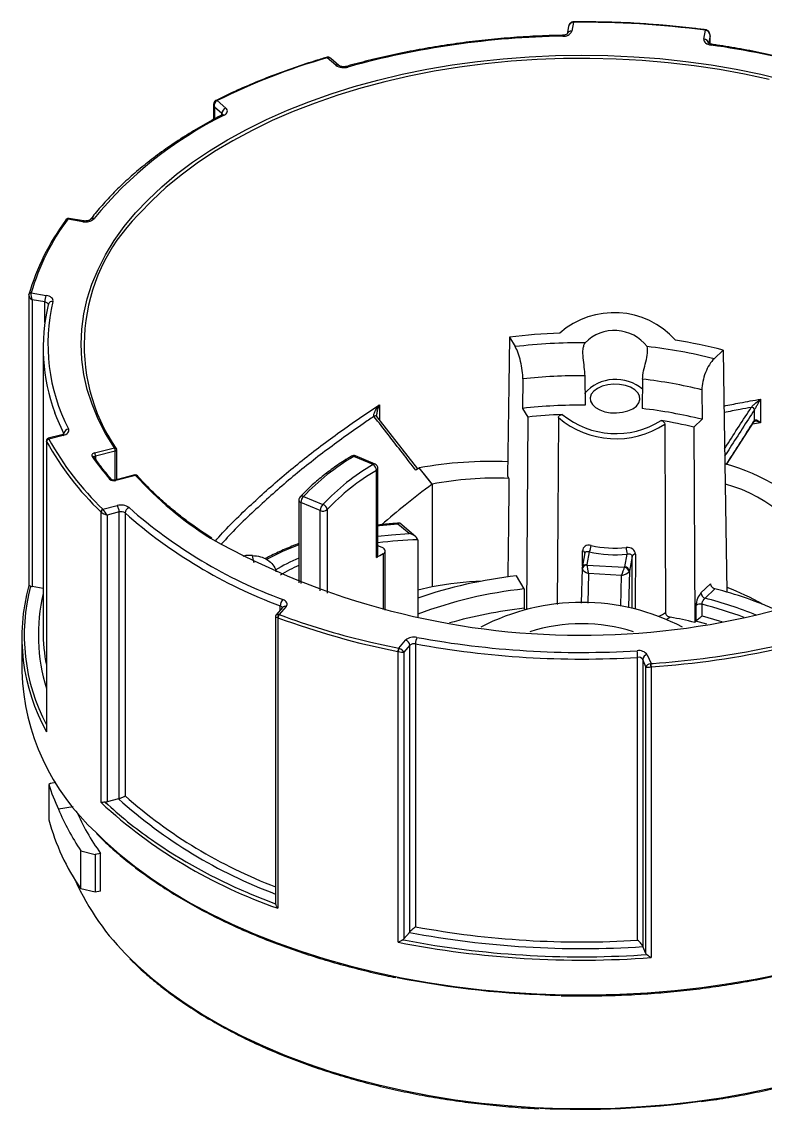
# Model space of a CAD drawing. Header units: millimetres. Extents: x 2517 to 6633, y 792 to 3241.
# Drawn here: x 3298.61 to 3323.68, y 891.31 to 927.97 of the extents above; entities that cross this region are included whole.
import ezdxf

# ---------------------------------------------------------------- set-up
doc = ezdxf.new("R2010")
doc.units = ezdxf.units.MM
doc.layers.add('实线', color=7, linetype='Continuous', lineweight=25)

msp = doc.modelspace()

# ---------------------------------------------------------------- linework, layer by layer
at = {"layer": '实线'}
for p, q in [((3317.2144, 927.9492), (3317.1594, 927.6473)), ((3317.0498, 927.8076), (3317.002, 927.5453)), ((3321.6149, 927.3769), (3321.6699, 927.6788)), ((3321.6972, 927.6886), (3321.6754, 927.6934)), ((3321.8206, 927.4923), (3321.774, 927.2366)), ((3321.8206, 927.2209), (3321.8206, 927.4923)), ((3321.8214, 927.2206), (3321.8214, 927.5088)), ((3308.9041, 926.768), (3308.8828, 926.7638)), ((3309.2041, 926.5022), (3308.9101, 926.7539)), ((3309.3082, 926.4932), (3309.0315, 926.73)), ((3305.0811, 925.175), (3305.0811, 924.6752)), ((3305.3574, 924.8737), (3305.1084, 925.0868)), ((3305.1084, 925.0868), (3305.1084, 924.6898)), ((3305.196, 925.3077), (3305.4901, 925.056)), ((3305.3574, 924.8227), (3305.3574, 924.8737)), ((3300.1105, 921.3026), (3300.0986, 921.2893)), ((3300.6709, 921.2269), (3300.1654, 921.3106)), ((3300.697, 921.2541), (3300.2071, 921.3352)), ((3300.9283, 921.3007), (3300.9247, 921.2964)), ((3298.848, 918.7438), (3298.848, 908.9624)), ((3298.8501, 918.7605), (3298.8512, 918.7714)), ((3298.9306, 918.8245), (3299.436, 918.7408)), ((3299.3919, 918.5214), (3298.9639, 918.5922)), ((3298.9639, 918.5922), (3298.9639, 908.9244)), ((3299.3919, 917.8248), (3299.3919, 918.5214)), ((3299.5092, 918.4444), (3299.5063, 918.4198)), ((3315.0606, 917.3337), (3315.2517, 917.0133)), ((3299.331, 916.9667), (3299.331, 907.4295)), ((3321.9567, 916.6065), (3322.259, 916.8969)), ((3315.5076, 915.9244), (3315.5007, 914.9319)), ((3317.5944, 916.0346), (3317.6095, 915.0429)), ((3319.546, 915.9162), (3319.5289, 914.9264)), ((3321.5474, 915.5579), (3321.5517, 914.5647)), ((3323.5255, 915.2435), (3323.5255, 914.4491)), ((3310.6715, 915.0558), (3310.6715, 914.5433)), ((3315.5007, 914.9319), (3315.675, 914.6395)), ((3323.3182, 914.522), (3323.3182, 914.8852)), ((3311.9685, 912.8924), (3310.5809, 914.6586)), ((3315.675, 914.6395), (3315.6294, 908.1523)), ((3321.2759, 914.2997), (3321.5517, 914.5647)), ((3322.3784, 913.0356), (3323.3102, 914.4944)), ((3323.5255, 914.4491), (3323.25, 914.4001)), ((3299.9681, 914.0436), (3299.5036, 913.9242)), ((3300.008, 914.0193), (3299.5276, 913.8958)), ((3299.9681, 914.0436), (3299.9671, 914.0433)), ((3321.2759, 914.2997), (3321.3045, 907.7167)), ((3299.4412, 913.8437), (3299.4412, 904.0769)), ((3299.4483, 913.8217), (3299.4483, 904.0237)), ((3301.0681, 913.4323), (3301.7334, 913.6033)), ((3301.7659, 913.4958), (3301.1007, 913.3248)), ((3301.1007, 913.3248), (3301.1007, 913.2219)), ((3301.7659, 912.5168), (3301.7659, 913.4958)), ((3301.8134, 912.529), (3301.8134, 913.538)), ((3310.4624, 913.0381), (3309.8087, 913.3123)), ((3310.5243, 913.055), (3309.8706, 913.3292)), ((3310.6224, 909.9679), (3310.6224, 912.9074)), ((3312.4483, 912.3801), (3312.0171, 912.9265)), ((3312.0171, 912.9265), (3312.0171, 912.925)), ((3312.2493, 912.6312), (3312.0171, 912.925)), ((3301.6352, 912.5355), (3301.6363, 912.5342)), ((3302.4293, 912.6873), (3301.7641, 912.5163)), ((3302.4493, 912.6751), (3301.784, 912.5042)), ((3310.5767, 909.9032), (3310.5767, 912.8428)), ((3314.9946, 912.652), (3315.0413, 912.5737)), ((3312.4483, 912.3801), (3312.4483, 912.3793)), ((3312.4483, 912.3793), (3312.4483, 908.918)), ((3307.9559, 911.8366), (3307.9559, 909.0563)), ((3308.6755, 911.4876), (3308.0218, 911.7618)), ((3308.0218, 911.7618), (3308.0218, 909.0304)), ((3308.1159, 911.9672), (3308.7696, 911.693)), ((3301.2861, 901.6408), (3301.2861, 911.4389)), ((3301.3498, 911.5331), (3301.8301, 911.6566)), ((3301.8952, 911.4416), (3301.4885, 911.337)), ((3301.8952, 901.7749), (3301.8952, 911.4416)), ((3302.0959, 911.4062), (3302.0959, 901.869)), ((3308.6755, 908.7872), (3308.6755, 911.4876)), ((3308.9114, 911.5196), (3308.9114, 908.7053)), ((3301.4885, 911.337), (3301.4885, 901.6692)), ((3311.671, 910.7179), (3311.2964, 911.0325)), ((3311.8972, 910.6061), (3311.3571, 911.0598)), ((3310.7684, 910.2391), (3310.6224, 910.3004)), ((3311.9629, 910.5051), (3311.9629, 907.8901)), ((3306.3909, 909.9729), (3306.2658, 909.9741)), ((3310.7934, 910.027), (3310.7934, 908.1526)), ((3310.8674, 908.1343), (3310.8674, 910.127)), ((3317.6034, 910.0579), (3317.5132, 909.5622)), ((3317.5228, 909.6149), (3317.5236, 910.1285)), ((3317.7492, 910.0957), (3317.6706, 909.6642)), ((3318.9436, 909.587), (3319.0221, 910.0184)), ((3319.1932, 909.9437), (3319.1027, 909.4467)), ((3319.1911, 908.1842), (3319.1932, 909.9437)), ((3317.5115, 909.5432), (3317.5132, 909.5622)), ((3317.6709, 909.6526), (3318.9391, 909.5756)), ((3315.5567, 908.8473), (3315.294, 909.2878)), ((3317.5102, 909.5336), (3317.4786, 908.3714)), ((3317.7237, 909.3658), (3317.6966, 908.3689)), ((3318.8376, 909.2982), (3317.7237, 909.3658)), ((3318.8095, 908.2648), (3318.8376, 909.2982)), ((3319.1027, 909.4467), (3319.0699, 908.241)), ((3299.331, 908.8636), (3298.9639, 908.9244)), ((3312.4483, 908.918), (3311.9629, 908.8032)), ((3321.5153, 908.7112), (3321.8372, 909.0206)), ((3321.9842, 908.853), (3321.6524, 908.5342)), ((3322.3743, 908.7445), (3322.3845, 908.7542)), ((3307.4033, 908.2245), (3307.1897, 907.9716)), ((3307.5255, 908.2519), (3307.295, 907.9791)), ((3307.3275, 908.1347), (3307.3275, 908.2788)), ((3307.4032, 908.2243), (3307.4033, 908.2245)), ((3315.5498, 908.1933), (3315.5802, 908.1424)), ((3319.0699, 908.241), (3319.0692, 908.2174)), ((3307.1704, 907.9189), (3307.1704, 898.2212)), ((3307.2435, 907.8775), (3307.2435, 898.0795)), ((3307.295, 907.9791), (3307.5016, 907.9032)), ((3320.4803, 907.8938), (3320.3697, 907.8178)), ((3321.3045, 907.7167), (3321.3461, 907.7566)), ((3321.7103, 907.662), (3321.3461, 907.7566)), ((3298.611, 907.2335), (3298.611, 906.0577)), ((3311.3216, 906.8453), (3311.5521, 907.1182)), ((3311.8891, 906.9944), (3311.8891, 897.4572)), ((3311.3045, 896.9361), (3311.3045, 906.7341)), ((3311.6959, 906.947), (3311.5008, 906.716)), ((3311.5008, 906.716), (3311.5008, 897.0482)), ((3311.6959, 897.2804), (3311.6959, 906.947)), ((3319.3789, 897.0028), (3319.3789, 906.54)), ((3319.6585, 906.221), (3319.5508, 906.4704)), ((3319.5508, 906.4704), (3319.5508, 896.8038)), ((3319.7061, 906.6234), (3319.8333, 906.3289)), ((3319.8333, 906.3289), (3319.9068, 906.3343)), ((3319.6585, 896.5532), (3319.6585, 906.221)), ((3319.8336, 906.2166), (3319.8336, 896.4186)), ((3299.5781, 902.2915), (3299.5261, 902.2562)), ((3299.5261, 902.2562), (3299.5261, 901.0629)), ((3299.7565, 902.3191), (3299.5781, 902.2915)), ((3300.3442, 901.496), (3299.8505, 901.4196)), ((3301.8753, 901.7686), (3301.4885, 901.6692)), ((3300.6055, 900.0157), (3301.0846, 899.8972)), ((3300.6055, 898.7374), (3300.6055, 900.0157)), ((3301.2707, 899.926), (3301.0846, 899.8972)), ((3301.0846, 899.8972), (3301.0846, 898.6234)), ((3301.2707, 898.6522), (3301.2707, 899.926)), ((3301.0846, 898.6234), (3300.6055, 898.7374)), ((3301.2707, 898.6522), (3301.0846, 898.6234)), ((3311.6864, 897.2678), (3311.5008, 897.0482)), ((3311.4621, 897.019), (3311.5542, 897.0012)), ((3319.6585, 896.5532), (3319.5561, 896.7903)), ((3319.4981, 896.5079), (3319.6859, 896.5201))]:
    msp.add_line(p, q, dxfattribs=at)
at = {"layer": '实线', "flags": 128}
for points in [[(3321.6699, 927.6788), (3321.6733, 927.6864), (3321.6767, 927.6911), (3321.6797, 927.6928), (3321.6803, 927.6928)], [(3321.6974, 927.6897), (3321.697, 927.6897), (3321.6948, 927.688), (3321.692, 927.6834), (3321.6888, 927.6761)], [(3321.6149, 927.3769), (3321.614, 927.344), (3321.6233, 927.3114), (3321.6425, 927.2803), (3321.671, 927.2517), (3321.7078, 927.2265), (3321.7518, 927.2054), (3321.8016, 927.1892), (3321.8556, 927.1784)], [(3321.8556, 927.1784), (3321.8631, 927.1934), (3321.8704, 927.2028), (3321.8771, 927.2062), (3321.8784, 927.2061)], [(3301.7334, 913.6033), (3301.4382, 914.0842), (3301.187, 914.5734), (3300.9806, 915.0695), (3300.8193, 915.5711), (3300.7038, 916.0769), (3300.6343, 916.5856), (3300.611, 917.0956), (3300.634, 917.6056), (3300.7032, 918.1143), (3300.8184, 918.6201), (3300.9793, 919.1218), (3301.1855, 919.6179), (3301.4363, 920.1071), (3301.7312, 920.5881), (3302.0693, 921.0595), (3302.4497, 921.52), (3302.8713, 921.9684), (3303.3329, 922.4035), (3303.8334, 922.824), (3304.3714, 923.2288), (3304.9452, 923.6168), (3305.5535, 923.9869), (3306.1945, 924.3382), (3306.8665, 924.6696), (3307.5676, 924.9802), (3308.2959, 925.2693), (3309.0494, 925.5359), (3309.826, 925.7794), (3310.6237, 925.9991), (3311.4402, 926.1944), (3312.2732, 926.3647), (3313.1206, 926.5097), (3313.98, 926.6288), (3314.849, 926.7218), (3315.7252, 926.7885), (3316.6062, 926.8286), (3317.4897, 926.842), (3318.3732, 926.8286), (3319.2543, 926.7886), (3320.1305, 926.7221), (3320.9995, 926.6291), (3321.8589, 926.5101), (3322.7063, 926.3652), (3323.5394, 926.1949), (3324.356, 925.9997)], [(3323.8184, 926.0163), (3322.9881, 926.1966), (3322.1425, 926.3513), (3321.2838, 926.4801), (3320.4146, 926.5825), (3319.5373, 926.6582), (3318.6542, 926.7072), (3317.7679, 926.7291), (3316.8808, 926.724), (3315.9955, 926.6919), (3315.1143, 926.6329), (3314.2397, 926.5471), (3313.3742, 926.4347), (3312.5201, 926.2962), (3311.68, 926.1318), (3310.856, 925.942), (3310.0505, 925.7274), (3309.2658, 925.4886), (3308.504, 925.2261), (3307.7673, 924.9408), (3307.0577, 924.6335), (3306.3772, 924.305), (3305.7276, 923.9562), (3305.1109, 923.588), (3304.5287, 923.2016), (3303.9826, 922.798), (3303.4742, 922.3784), (3303.0049, 921.9438), (3302.5759, 921.4955), (3302.5297, 921.4436)], [(3305.439, 924.8155), (3305.4779, 924.8397), (3305.5087, 924.8675), (3305.5304, 924.898), (3305.5424, 924.9303), (3305.5442, 924.9632), (3305.5359, 924.9959), (3305.5177, 925.0271), (3305.4901, 925.056)], [(3300.6709, 921.2269), (3300.6795, 921.2417), (3300.6878, 921.2509), (3300.6954, 921.2542), (3300.697, 921.2541)], [(3299.6648, 918.5376), (3299.6676, 918.5706), (3299.6602, 918.6033), (3299.6429, 918.6347), (3299.6162, 918.6639), (3299.5809, 918.6898), (3299.5381, 918.7118), (3299.4894, 918.7289), (3299.436, 918.7408)], [(3299.3919, 918.5214), (3299.4186, 918.5154), (3299.443, 918.5069), (3299.4644, 918.4959), (3299.482, 918.4829), (3299.4954, 918.4683), (3299.504, 918.4526), (3299.5077, 918.4369)], [(3315.0606, 917.3337), (3315.0377, 915.7081), (3314.9946, 912.652)], [(3322.259, 916.8969), (3322.2842, 915.2684), (3322.3845, 908.7542)], [(3318.0259, 915.606), (3317.9011, 915.514), (3317.8179, 915.4074), (3317.7814, 915.2924), (3317.7937, 915.1757), (3317.8539, 915.0641), (3317.9587, 914.9641), (3318.1019, 914.8814), (3318.2752, 914.8209), (3318.4685, 914.7861), (3318.6706, 914.7791), (3318.8698, 914.8002), (3319.0545, 914.8481), (3319.2139, 914.9202), (3319.3388, 915.0123), (3319.4219, 915.1189), (3319.4584, 915.2338), (3319.4462, 915.3505), (3319.3859, 915.4621), (3319.2811, 915.5622), (3319.138, 915.6448), (3318.9647, 915.7053), (3318.7713, 915.7401), (3318.5692, 915.7472), (3318.37, 915.7261), (3318.1853, 915.6781), (3318.0259, 915.606)], [(3300.0316, 914.0828), (3299.7947, 914.6128), (3299.7279, 914.7868)], [(3316.7088, 914.6215), (3316.6876, 911.2484), (3316.6695, 908.3251)], [(3320.2932, 914.404), (3320.3061, 911.0288), (3320.3172, 908.0535)], [(3300.008, 914.0193), (3299.9953, 914.0332), (3299.9831, 914.0416), (3299.9718, 914.0441), (3299.9681, 914.0436)], [(3300.008, 914.0193), (3300.0579, 914.0353), (3300.1021, 914.0562), (3300.1391, 914.0814), (3300.1678, 914.1099), (3300.1872, 914.1409), (3300.1968, 914.1734), (3300.1962, 914.2064), (3300.1855, 914.2388)], [(3301.0681, 913.4323), (3301.0415, 913.4237), (3301.0183, 913.4122), (3300.9992, 913.3984), (3300.985, 913.3828), (3300.9763, 913.3659), (3300.9732, 913.3484), (3300.976, 913.3308), (3300.9845, 913.3139)], [(3301.7659, 913.4958), (3301.7791, 913.5001), (3301.7907, 913.5058), (3301.8002, 913.5126), (3301.8073, 913.5203), (3301.8118, 913.5287), (3301.8134, 913.5374), (3301.8134, 913.538)], [(3301.784, 912.5042), (3301.7776, 912.5111), (3301.7715, 912.5153), (3301.7659, 912.5166), (3301.7641, 912.5163)], [(3302.4493, 912.6751), (3302.4429, 912.6821), (3302.4368, 912.6863), (3302.4312, 912.6876), (3302.4293, 912.6873)], [(3312.4483, 912.3793), (3312.3369, 912.5203), (3312.2493, 912.6312)], [(3311.2964, 911.0325), (3310.6702, 910.9741), (3310.6224, 910.9684)], [(3310.6224, 910.6217), (3311.0743, 910.6746), (3311.671, 910.7179)], [(3306.447, 909.7278), (3306.4281, 909.8029), (3306.3909, 909.9729)], [(3310.7934, 910.027), (3310.8271, 910.0502), (3310.8512, 910.077), (3310.8647, 910.1062), (3310.8668, 910.1364), (3310.8576, 910.1662), (3310.8374, 910.1941), (3310.8072, 910.2188), (3310.7684, 910.2391)], [(3319.3021, 910.0206), (3319.3019, 909.7576), (3319.3009, 908.7055), (3319.3004, 908.1649)], [(3307.5255, 908.2519), (3307.5459, 908.2827), (3307.5565, 908.3152), (3307.5568, 908.3481), (3307.547, 908.3806), (3307.5274, 908.4116), (3307.4985, 908.4401), (3307.4613, 908.4651), (3307.417, 908.486)], [(3319.0563, 908.22), (3319.0606, 908.2245), (3319.0699, 908.241)], [(3320.1051, 907.9244), (3320.2139, 907.9861), (3320.3172, 908.0535)], [(3321.5579, 907.9348), (3322.1266, 907.776), (3322.2295, 907.7445)], [(3310.3834, 907.0498), (3310.7942, 906.9562), (3311.3216, 906.8453)], [(3323.2585, 906.7677), (3323.6527, 906.8438), (3324.1802, 906.9546)], [(3301.1192, 900.6294), (3301.3993, 900.3571), (3301.9073, 899.9047), (3302.4535, 899.4673), (3303.0364, 899.0461), (3303.6548, 898.642), (3304.307, 898.2561), (3304.9914, 897.8892), (3305.7065, 897.5424), (3306.4504, 897.2164), (3307.2213, 896.912), (3308.0173, 896.63), (3308.8365, 896.3711), (3309.6769, 896.1358), (3310.5365, 895.9249), (3311.413, 895.7387), (3312.3044, 895.5778), (3313.2085, 895.4426), (3314.1231, 895.3333), (3315.046, 895.2503), (3315.9748, 895.1937), (3316.9073, 895.1637), (3317.8413, 895.1604), (3318.7744, 895.1837), (3319.7043, 895.2337), (3320.6289, 895.3101), (3321.5457, 895.4128), (3322.4527, 895.5416), (3323.3475, 895.6961), (3324.2279, 895.876)], [(3306.2262, 898.6099), (3306.3158, 898.5714), (3307.1706, 898.2274)], [(3302.2412, 896.4127), (3302.5202, 896.1429), (3303.0164, 895.7051), (3303.551, 895.2826), (3304.1226, 894.8766), (3304.7296, 894.488), (3305.3705, 894.1181), (3306.0435, 893.7677), (3306.7469, 893.4377), (3307.4787, 893.1291), (3308.2371, 892.8426), (3309.0201, 892.579), (3309.8255, 892.3391), (3310.6512, 892.1234), (3311.4951, 891.9326), (3312.3549, 891.7671), (3313.2283, 891.6273), (3314.113, 891.5137), (3315.0067, 891.4265), (3315.9069, 891.3661), (3316.8114, 891.3324), (3317.7176, 891.3257), (3318.6233, 891.3459), (3319.5259, 891.393), (3320.4232, 891.4668), (3321.3126, 891.5672), (3322.192, 891.6939), (3323.0589, 891.8466), (3323.911, 892.0249)]]:
    msp.add_lwpolyline(points, dxfattribs=at)
at = {"layer": '实线'}
for centre, radius, start, end in [((3317.2169, 927.9542), 0.0223, 157.24635, 194.26033), ((3317.1122, 927.9518), 0.1022, 358.53453, 6.77698), ((3317.5014, 895.8287), 32.1217, 82.54369, 90.51196), ((3316.8913, 927.7775), 0.2981, 262.52782, 334.08942), ((3317.1377, 927.5083), 0.1406, 81.11197, 164.77145), ((3317.348, 898.3578), 29.1284, 90.97456, 105.40655), ((3316.7648, 927.487), 0.0879, 356.71527, 16.04295), ((3321.6171, 927.219), 0.1579, 6.40527, 90.78821), ((3318.4507, 902.2269), 25.1828, 66.32006, 82.22953), ((3315.3226, 904.7935), 22.8775, 106.27784, 116.27259), ((3308.8899, 926.742), 0.0234, 30.55465, 96.25112), ((3308.9063, 926.7448), 0.0246, 34.04808, 95.20566), ((3309.2488, 926.4133), 0.0995, 53.39651, 116.65366), ((3309.4715, 926.8883), 0.4696, 235.29583, 287.09841), ((3309.57, 926.418), 0.045, 28.51072, 94.79419), ((3305.1588, 925.2761), 0.0325, 47.48086, 112.98932), ((3305.1728, 925.2802), 0.036, 49.80366, 110.3395), ((3305.5696, 924.8588), 0.2127, 111.95093, 175.96693), ((3311.2472, 913.0015), 13.1646, 116.18026, 140.75883), ((3305.3108, 924.8146), 0.0753, 17.45272, 51.73937), ((3305.3924, 924.7576), 0.0744, 51.16061, 111.49491), ((3306.4063, 916.6609), 7.7825, 143.31279, 163.85899), ((3300.1404, 921.264), 0.0487, 144.37294, 181.01036), ((3300.1465, 921.2538), 0.0598, 71.56558, 139.81516), ((3300.1549, 921.259), 0.0633, 74.49983, 135.55411), ((3300.7654, 921.6341), 0.418, 256.94046, 313.17128), ((3306.9056, 917.0658), 6.1898, 134.98748, 214.55994), ((3301.0125, 921.217), 0.1188, 70.91881, 135.20115), ((3306.3592, 916.5937), 7.8157, 143.31287, 163.85888), ((3298.9124, 918.7491), 0.0651, 77.55388, 159.99685), ((3298.9191, 918.755), 0.0704, 80.61281, 158.63791), ((3299.9666, 918.52), 0.5747, 157.40628, 179.86563), ((3305.5125, 916.963), 6.1804, 166.36592, 200.6161), ((3305.7288, 917.0912), 6.2342, 166.58452, 207.22865), ((3299.6405, 918.4017), 0.138, 79.87432, 162.0154), ((3318.5836, 915.3924), 2.7669, 41.62749, 131.42814), ((3317.4728, 897.5129), 19.9671, 92.06658, 96.93889), ((3318.5986, 916.1759), 1.3837, 37.44716, 135.60846), ((3317.4862, 898.0124), 19.1319, 89.62986, 96.70723), ((3317.6873, 899.5394), 17.593, 75.95549, 83.44024), ((3317.791, 899.4016), 18.0569, 75.67391, 80.88418), ((3317.4871, 898.2551), 17.7799, 89.65442, 96.39217), ((3318.6394, 914.4878), 1.421, 49.69443, 137.98342), ((3317.6661, 899.6449), 16.3795, 76.29294, 83.40983), ((3317.4872, 897.2814), 17.7619, 89.60535, 96.42156), ((3317.4786, 897.9893), 16.7476, 92.19194, 96.18226), ((3318.6442, 916.9434), 2.8609, 230.85172, 302.20391), ((3317.6653, 898.6677), 16.3652, 76.26222, 83.46132), ((3323.2258, 914.8755), 0.0929, 5.97816, 98.30394), ((3323.2258, 914.8756), 0.093, 5.99061, 98.23102), ((3310.5333, 914.6082), 0.0697, 47.73048, 130.51819), ((3310.5333, 914.6085), 0.0693, 46.43105, 130.72196), ((3318.6455, 916.8943), 2.9861, 229.56554, 303.49008), ((3317.7233, 899.5159), 15.2046, 76.48811, 80.74411), ((3323.2689, 914.5205), 0.0488, 327.7292, 0.99724), ((3323.269, 914.5213), 0.0492, 327.24466, 0.85842), ((3300.2062, 914.0646), 0.1755, 96.7787, 174.04497), ((3299.5352, 913.8195), 0.0869, 99.49901, 178.524), ((3299.5395, 913.8078), 0.0888, 97.71273, 174.13574), ((3307.9393, 918.4712), 9.6805, 208.73776, 226.54409), ((3307.9797, 918.5304), 9.6394, 208.73769, 226.54417), ((3301.7515, 913.5447), 0.0614, 37.83495, 107.15279), ((3301.5662, 913.4941), 0.1997, 0.50333, 33.17304), ((3301.0029, 913.2559), 0.0608, 38.64511, 107.60014), ((3308.468, 918.4744), 9.0903, 214.58963, 220.69231), ((3301.106, 913.271), 0.0541, 95.60164, 167.0965), ((3300.901, 913.3231), 0.1997, 0.5044, 33.17239), ((3301.7334, 913.538), 0.08, 0, 33.63775), ((3313.7624, 906.5986), 7.7914, 120.49391, 136.44515), ((3309.8087, 913.1816), 0.16, 67.24565, 121.06682), ((3309.762, 913.2456), 0.0814, 54.98669, 116.12054), ((3309.8537, 913.269), 0.0624, 74.35887, 136.1923), ((3314.0471, 906.7888), 7.2044, 119.83936, 137.09973), ((3310.5074, 912.9949), 0.0624, 74.35887, 136.1923), ((3310.3332, 912.8314), 0.2437, 2.67984, 57.99398), ((3310.4624, 912.9074), 0.16, 0, 67.24565), ((3310.5442, 912.9142), 0.0784, 294.42671, 355.03899), ((3314.4385, 899.5654), 13.5787, 87.61835, 100.27251), ((3320.3759, 906.1474), 7.1865, 43.03084, 74.25758), ((3301.5958, 912.4939), 0.0573, 46.52382, 110.65514), ((3301.7191, 912.7149), 0.2205, 229.37621, 287.10708), ((3302.4493, 912.6098), 0.08, 41.41795, 104.41444), ((3302.4698, 912.6231), 0.056, 45.09834, 111.49256), ((3311.3607, 920.7452), 12.0225, 222.16365, 237.92149), ((3314.1031, 906.6951), 7.0873, 119.83936, 137.09974), ((3314.6058, 900.9422), 11.6396, 87.85573, 100.68164), ((3321.2398, 908.0485), 4.464, 16.41027, 75.73509), ((3308.1159, 911.8366), 0.16, 137.08739, 180), ((3308.0444, 911.8482), 0.0893, 187.49764, 255.36703), ((3308.0747, 911.862), 0.1129, 68.64755, 132.34022), ((3308.31, 911.7541), 0.2883, 132.33017, 178.46136), ((3301.3834, 911.4362), 0.1026, 109.11329, 175.56836), ((3301.394, 911.4184), 0.1099, 108.78277, 169.23983), ((3301.9591, 911.214), 0.461, 53.76015, 106.24126), ((3301.4958, 911.4381), 0.3994, 0.50475, 33.17183), ((3301.9597, 911.2203), 0.2305, 53.76049, 106.24117), ((3302.3033, 911.3907), 0.2079, 110.17104, 175.71807), ((3313.0793, 923.8399), 16.5901, 228.54398, 249.71414), ((3313.1182, 923.91), 16.4439, 228.54399, 249.71413), ((3308.9637, 911.4799), 0.2883, 132.33016, 178.46105), ((3308.7673, 911.6968), 0.2284, 246.31599, 309.115), ((3308.7141, 911.503), 0.198, 4.82249, 73.72652), ((3317.4998, 932.8661), 25.583, 240.68928, 298.9235), ((3311.0391, 902.0775), 8.8117, 110.48117, 118.26336), ((3312.2345, 898.88), 11.6284, 91.33832, 97.96878), ((3317.3771, 910.3149), 0.4319, 329.49177, 359.45914), ((3318.6207, 913.8835), 3.6637, 257.19899, 275.85665), ((3315.2462, 901.9762), 9.2001, 118.94606, 120.50052), ((3310.5442, 909.9747), 0.0784, 294.42671, 355.03899), ((3317.5016, 910.026), 0.1049, 15.40743, 77.89173), ((3318.6207, 913.9317), 3.9338, 257.19898, 275.85666), ((3319.8993, 910.2403), 0.9047, 180.08452, 194.19205), ((3319.3081, 909.8966), 0.1242, 92.77382, 157.67937), ((3310.8664, 903.3015), 7.2015, 113.8384, 120.96649), ((3310.8722, 903.2907), 6.9876, 114.66811, 120.44043), ((3317.6734, 909.4894), 0.1632, 90.8821, 170.11848), ((3317.6489, 909.5253), 0.1406, 81.11229, 164.76606), ((3318.9068, 909.3936), 0.1849, 8.7388, 79.94179), ((3318.9458, 909.4291), 0.1579, 6.40636, 90.78762), ((3317.1334, 893.3111), 16.0823, 96.56768, 108.75407), ((3305.1856, 907.2243), 6.5697, 164.65789, 209.15527), ((3305.2138, 907.2914), 6.5185, 165.33864, 207.67858), ((3298.998, 909.1405), 0.2188, 245.56751, 261.03638), ((3317.1378, 894.1932), 14.7392, 96.158, 110.55466), ((3314.5828, 897.6604), 11.4581, 92.23025, 100.73574), ((3318.4802, 895.4118), 13.8904, 66.24038, 75.38834), ((3319.8079, 901.8746), 7.4794, 59.69806, 69.77611), ((3305.3771, 907.2974), 6.2052, 166.99719, 196.94242), ((3307.6281, 908.2718), 0.3007, 134.58638, 178.66642), ((3321.7204, 908.7285), 0.2059, 184.80909, 250.70463), ((3318.3347, 895.6015), 13.3515, 67.81214, 75.61171), ((3307.3006, 908.1805), 0.1019, 20.40608, 74.72774), ((3307.4852, 908.1454), 0.1139, 69.26815, 135.9926), ((3317.2607, 892.8656), 15.4229, 96.36902, 105.90115), ((3317.4904, 901.0515), 7.3399, 62.34922, 117.53777), ((3321.4909, 908.1062), 0.2304, 74.12512, 127.15009), ((3318.2369, 895.3156), 13.4283, 69.34744, 75.69883), ((3307.3781, 907.8921), 0.1353, 137.46894, 186.1837), ((3307.4062, 907.8717), 0.1545, 135.975, 178.78376), ((3316.4482, 932.7873), 26.5557, 249.73812, 258.81149), ((3316.3542, 932.5061), 26.1471, 250.21024, 256.79993), ((3317.7663, 893.2581), 14.8852, 76.24922, 79.49488), ((3305.4421, 907.4316), 6.1111, 180.02, 190.89803), ((3317.491, 901.8083), 5.8624, 72.68103, 107.31897), ((3311.836, 906.7957), 0.4296, 76.20209, 131.35636), ((3311.502, 906.93), 0.1947, 5.0039, 75.07723), ((3311.8379, 906.7858), 0.2148, 76.20231, 131.35602), ((3312.4055, 906.9926), 0.5164, 154.74512, 179.79865), ((3317.4887, 937.334), 30.852, 259.54299, 273.51263), ((3317.4887, 937.2853), 30.5803, 259.54301, 273.51261), ((3311.539, 906.7353), 0.2436, 153.1544, 179.75057), ((3311.6343, 906.6846), 0.3334, 152.19, 171.46317), ((3319.4218, 906.415), 0.3525, 36.24685, 99.70977), ((3317.8856, 906.5402), 1.4933, 359.9908, 8.55982), ((3317.66, 936.8648), 30.7248, 274.07474, 282.30638), ((3317.6321, 937.1058), 30.8555, 274.22774, 280.5066), ((3319.4087, 906.3662), 0.1763, 36.24666, 99.70986), ((3319.7218, 906.4522), 0.172, 95.25083, 173.91052), ((3317.8564, 905.9255), 1.9985, 8.37493, 11.55813), ((3319.2192, 906.2178), 0.624, 359.99441, 10.25382), ((3306.359, 906.3441), 7.7533, 182.11695, 227.48244), ((3313.0296, 914.2353), 16.5066, 228.51861, 249.20901), ((3312.8863, 914.2822), 17.1572, 227.45929, 250.79883), ((3301.4243, 901.9234), 0.2622, 270.46594, 284.17098), ((3310.7717, 911.5729), 13.6226, 226.68461, 235.1398), ((3312.9849, 914.1334), 16.6226, 228.06055, 249.52509), ((3306.6233, 902.9438), 7.3422, 194.84357, 214.95332), ((3313.3811, 915.4349), 18.2831, 235.34763, 246.96231), ((3308.2554, 902.5619), 8.6014, 204.20394, 225.63588), ((3317.4897, 927.8228), 31.1012, 259.24593, 273.8097), ((3317.4887, 927.7968), 30.852, 259.54299, 273.51263), ((3317.4891, 928.3217), 31.9892, 258.85259, 274.20303), ((3311.4094, 897.1291), 0.1221, 295.56018, 318.434), ((3317.4886, 928.3562), 31.9117, 259.2827, 273.61029), ((3319.7363, 896.5895), 0.0858, 205.02484, 233.99824), ((3317.4084, 926.3324), 31.1915, 258.65439, 268.83476), ((3317.4915, 921.3414), 30.036, 267.32425, 277.67378)]:
    msp.add_arc(centre, radius, start, end, dxfattribs=at)
for centre, major_axis, ratio, start_param, end_param in [((3317.206, 927.7723), (-0.0018, 0.1768), 0.9010368, 0.0561727, 1.3602373), ((3321.6614, 927.5019), (-0.0018, 0.1768), 0.9010368, 4.6486161, 6.0994669), ((3308.9552, 926.5847), (-0.0107, 0.1765), 0.7910279, 5.6304073, 6.4120618), ((3305.2411, 925.1385), (0.1365, -0.1077), 0.775991, 3.7178853, 4.2843523), ((3305.2411, 925.1385), (-0.0107, 0.1765), 0.7910279, 0.3687676, 1.8196184), ((3300.2429, 921.1671), (-0.0521, 0.1672), 0.4289681, 6.0705152, 6.5847151), ((3299.008, 918.681), (0.151, -0.0957), 0.5523717, 3.3191679, 3.4784751), ((3299.008, 918.681), (0.151, -0.0957), 0.5523717, 3.4784751, 4.7700187), ((3299.008, 918.681), (-0.0521, 0.1672), 0.4289681, 0.5414208, 1.9922716), ((3299.6012, 913.7841), (0.1581, -0.069), 0.3536592, 3.2947381, 3.5936716), ((3299.6012, 913.7841), (-0.0977, 0.1401), 0.0381565, 5.730255, 6.2689313), ((3314.6109, 661.3694), (6.4921, 645.0402), 0.0035308, 1.1708086, 1.1763956), ((3301.4234, 911.4214), (0.1581, -0.069), 0.3536592, 3.8335626, 5.2844134), ((3301.4234, 911.4214), (-0.0977, 0.1401), 0.0381565, 4.0395131, 5.4903639), ((3317.7481, 909.4519), (-0.0624, 0.2438), 0.1877056, 0.5576753, 1.8834929), ((3317.7502, 909.6594), (0.08, 0.0005), 0.5946356, 3.0302266, 3.2752052), ((3318.8619, 909.3844), (0.0887, 0.235), 0.032562, 4.3494549, 5.6752726), ((3318.864, 909.5918), (0.08, 0.0005), 0.5946356, 5.9268406, 6.1718192), ((3317.7502, 909.5287), (0.24, -0.0044), 0.4403879, 3.0459745, 3.2909532), ((3317.7481, 909.4519), (0.2357, -0.0919), 0.352438, 3.4206227, 4.7464403), ((3318.8619, 909.3844), (0.2409, 0.0756), 0.3024565, 4.5169528, 5.8427704), ((3318.864, 909.4612), (0.24, -0.0044), 0.4403879, 5.9425885, 6.1875672), ((3317.491, 775.4364), (9.4362, 937.5584), 0.0035308, 1.4280511, 1.4287558), ((3317.3539, 790.454), (-8.4079, 923.631), 0.0055346, 4.8396967, 4.8402661), ((3317.491, 790.4076), (-8.5442, 923.679), 0.0056251, 4.839921, 4.8403499), ((3307.3304, 907.8902), (0.1599, -0.0299), 0.2035259, 3.1798601, 4.1766944), ((3307.3304, 907.8902), (0.1444, -0.0759), 0.4283059, 2.1513371, 3.0430326), ((3311.357, 906.7565), (0.1599, -0.0299), 0.2035259, 4.4165855, 5.8674363), ((3311.357, 906.7565), (0.1444, -0.0759), 0.4283059, 0.4605953, 1.9114461), ((3319.8138, 906.2434), (0.1549, 0.044), 0.497172, 1.4264613, 2.8773121), ((3319.8138, 906.2434), (0.16, 0.0163), 0.1793364, 3.3676331, 4.8184839), ((3317.491, 903.9379), (18.1585, 0.4526), 0.5080497, 3.275652, 3.3687007), ((3317.491, 903.9036), (18.1599, -0.103), 0.5910425, 3.3847147, 3.5218198), ((3317.491, 903.9036), (17.5999, -0.0998), 0.5910425, 3.3976109, 3.5435327)]:
    msp.add_ellipse(centre, major_axis=major_axis, ratio=ratio, start_param=start_param, end_param=end_param, dxfattribs=at)
for points, knots in [([(3317.1963, 927.9628), (3317.1792, 927.9591), (3317.1452, 927.9516), (3317.1014, 927.9177), (3317.0663, 927.8684), (3317.0505, 927.8201), (3317.0474, 927.79), (3317.0467, 927.7831)], [0, 0, 0, 0, 0.20500602, 0.40826103, 0.6386456, 0.91758516, 1, 1, 1, 1]), ([(3317.2187, 927.9638), (3317.2141, 927.9639), (3317.2066, 927.9641), (3317.1992, 927.9626), (3317.1964, 927.9621)], [0, 0, 0, 0, 0.6067699, 1, 1, 1, 1]), ([(3317.9678, 927.959), (3317.8784, 927.9611), (3317.6271, 927.9671), (3317.3757, 927.9651), (3317.2137, 927.9638)], [0, 0, 0, 0, 0.3559476, 1, 1, 1, 1]), ([(3319.8435, 927.877), (3319.7192, 927.8867), (3319.3018, 927.9192), (3318.6757, 927.9477), (3318.1739, 927.9557), (3317.9678, 927.959)], [0, 0, 0, 0, 0.1999101, 0.671274, 1, 1, 1, 1]), ([(3317.0052, 927.5564), (3317.0055, 927.5568), (3317.0063, 927.5577), (3316.9912, 927.5446), (3316.9583, 927.5292), (3316.9091, 927.5152), (3316.8698, 927.5126), (3316.8493, 927.5113)], [0, 0, 0, 0, 0.1286914, 0.3288165, 0.535537, 0.758534, 1, 1, 1, 1]), ([(3321.6803, 927.6928), (3321.5283, 927.7121), (3321.0873, 927.7679), (3320.4752, 927.8324), (3320.0126, 927.865), (3319.8435, 927.877)], [0, 0, 0, 0, 0.25038584, 0.72605225, 1, 1, 1, 1]), ([(3321.8208, 927.4911), (3321.8208, 927.5116), (3321.8208, 927.5556), (3321.7977, 927.6163), (3321.7584, 927.6628), (3321.722, 927.6833), (3321.7014, 927.6887), (3321.6974, 927.6897)], [0, 0, 0, 0, 0.2414133, 0.5204399, 0.7486085, 0.9511593, 1, 1, 1, 1]), ([(3316.8493, 927.5113), (3316.6967, 927.5075), (3316.2544, 927.4965), (3315.524, 927.4598), (3314.6613, 927.3935), (3313.805, 927.3029), (3312.9572, 927.1888), (3312.1197, 927.0512), (3311.2944, 926.8906), (3310.4977, 926.7102), (3309.9248, 926.5628), (3309.6217, 926.4783), (3309.5662, 926.4628)], [0, 0, 0, 0, 0.06061456, 0.17571694, 0.2908296, 0.40594588, 0.5210674, 0.63619542, 0.75133122, 0.86647606, 0.97557738, 1, 1, 1, 1]), ([(3321.8784, 927.2061), (3321.8654, 927.2084), (3321.8351, 927.2138), (3321.7975, 927.2283), (3321.7724, 927.2428), (3321.7664, 927.2521), (3321.7676, 927.2494), (3321.7676, 927.2494)], [0, 0, 0, 0, 0.2031717, 0.4737657, 0.7220461, 0.9923341, 1, 1, 1, 1]), ([(3328.6305, 925.3046), (3328.5091, 925.3584), (3328.157, 925.5145), (3327.5553, 925.758), (3326.8191, 926.0279), (3326.0611, 926.2766), (3325.2837, 926.5041), (3324.4884, 926.7096), (3323.6771, 926.8928), (3322.8661, 927.0502), (3322.2637, 927.1498), (3321.9378, 927.1974), (3321.8784, 927.2061)], [0, 0, 0, 0, 0.0606451, 0.1758146, 0.2909791, 0.4061317, 0.5212726, 0.6364023, 0.7515216, 0.8666315, 0.9756775, 1, 1, 1, 1]), ([(3308.8874, 926.7653), (3308.7493, 926.7236), (3308.349, 926.6029), (3307.7014, 926.3867), (3306.9529, 926.1105), (3306.2282, 925.8137), (3305.6328, 925.5461), (3305.2837, 925.3746), (3305.1603, 925.3139)], [0, 0, 0, 0, 0.1037277, 0.300803, 0.497901, 0.6950104, 0.8921313, 1, 1, 1, 1]), ([(3309.0328, 926.7249), (3309.0266, 926.7316), (3309.0072, 926.7521), (3308.9647, 926.7691), (3308.9262, 926.7729), (3308.9071, 926.7698), (3308.9041, 926.7693)], [0, 0, 0, 0, 0.1902115, 0.5884082, 0.9356107, 1, 1, 1, 1]), ([(3309.5662, 926.4628), (3309.5541, 926.4599), (3309.5235, 926.4525), (3309.4655, 926.4484), (3309.403, 926.4542), (3309.3521, 926.468), (3309.3206, 926.4835), (3309.3118, 926.4903), (3309.3082, 926.4932)], [0, 0, 0, 0, 0.1308205, 0.3273395, 0.5330461, 0.7155016, 0.8813843, 1, 1, 1, 1]), ([(3305.1461, 925.306), (3305.1335, 925.2959), (3305.1086, 925.2762), (3305.0878, 925.2311), (3305.0789, 925.1944), (3305.082, 925.1731), (3305.0826, 925.1693)], [0, 0, 0, 0, 0.3023829, 0.5956589, 0.9277644, 1, 1, 1, 1]), ([(3305.1645, 925.316), (3305.1606, 925.3142), (3305.1543, 925.3113), (3305.1486, 925.307), (3305.1464, 925.3053)], [0, 0, 0, 0, 0.6111631, 1, 1, 1, 1]), ([(3305.3652, 924.8268), (3305.2521, 924.7671), (3304.9243, 924.5938), (3304.4034, 924.2934), (3303.8135, 923.9207), (3303.2553, 923.5314), (3302.7298, 923.127), (3302.2381, 922.7081), (3301.7815, 922.2757), (3301.3689, 921.8387), (3301.091, 921.5097), (3300.951, 921.3301), (3300.9247, 921.2964)], [0, 0, 0, 0, 0.0605796, 0.1756397, 0.2907183, 0.4058031, 0.5208869, 0.6359613, 0.7510155, 0.8660366, 0.974865, 1, 1, 1, 1]), ([(3305.3897, 924.8432), (3305.39, 924.8437), (3305.3914, 924.8469), (3305.3848, 924.8377), (3305.3706, 924.8298), (3305.3652, 924.8268)], [0, 0, 0, 0, 0.1024725, 0.6560894, 1, 1, 1, 1]), ([(3300.2081, 921.333), (3300.1984, 921.3349), (3300.1763, 921.3391), (3300.1395, 921.3294), (3300.1196, 921.312), (3300.1096, 921.3032)], [0, 0, 0, 0, 0.2807387, 0.6384452, 1, 1, 1, 1]), ([(3300.9247, 921.2964), (3300.9238, 921.2952), (3300.9218, 921.2926), (3300.9009, 921.2778), (3300.8619, 921.2621), (3300.8083, 921.2506), (3300.7496, 921.2475), (3300.713, 921.2521), (3300.697, 921.2541)], [0, 0, 0, 0, 0.1336301, 0.2990498, 0.4655139, 0.6477075, 0.8458489, 1, 1, 1, 1]), ([(3298.8543, 918.7832), (3298.8536, 918.781), (3298.8525, 918.7772), (3298.8516, 918.773), (3298.8513, 918.7714)], [0, 0, 0, 0, 0.6090168, 1, 1, 1, 1]), ([(3315.5076, 915.9244), (3315.5082, 916.0111), (3315.502, 916.1076), (3315.4769, 916.3099), (3315.458, 916.4148), (3315.3871, 916.7155), (3315.3203, 916.8982), (3315.2517, 917.0133)], [0, 0, 0, 0, 0.25, 0.25, 0.5, 0.5, 1, 1, 1, 1]), ([(3317.6098, 917.1439), (3317.589, 917.1156), (3317.5722, 917.0834), (3317.5459, 917.0102), (3317.5365, 916.9688), (3317.5195, 916.8374), (3317.5226, 916.7369), (3317.542, 916.5303), (3317.5577, 916.4243), (3317.5836, 916.2189), (3317.593, 916.1219), (3317.5944, 916.0346)], [0, 0, 0, 0, 0.125, 0.125, 0.25, 0.25, 0.5, 0.5, 0.75, 0.75, 1, 1, 1, 1]), ([(3319.546, 915.9162), (3319.5475, 916.0034), (3319.5614, 916.0996), (3319.6037, 916.3001), (3319.6316, 916.404), (3319.6814, 916.6052), (3319.7034, 916.7046), (3319.7215, 916.8797), (3319.7175, 916.9569), (3319.6972, 917.0172)], [0, 0, 0, 0, 0.25, 0.25, 0.5, 0.5, 0.75, 0.75, 1, 1, 1, 1]), ([(3321.9567, 916.6065), (3321.9024, 916.5543), (3321.8493, 916.4865), (3321.7499, 916.3258), (3321.7045, 916.234), (3321.591, 915.9442), (3321.5466, 915.7316), (3321.5474, 915.5579)], [0, 0, 0, 0, 0.25, 0.25, 0.5, 0.5, 1, 1, 1, 1]), ([(3322.2881, 915.0109), (3322.4685, 915.0474), (3322.8902, 915.1325), (3323.2943, 915.2031), (3323.5255, 915.2435)], [0, 0, 0, 0, 0.4278394, 1, 1, 1, 1]), ([(3323.2125, 914.9676), (3323.2195, 914.9784), (3323.2322, 914.9929), (3323.2587, 915.0206), (3323.2729, 915.0344), (3323.315, 915.0738), (3323.3431, 915.0982), (3323.4248, 915.167), (3323.4764, 915.2073), (3323.5255, 915.2435)], [0, 0, 0, 0, 0.125, 0.125, 0.25, 0.25, 0.5, 0.5, 1, 1, 1, 1]), ([(3323.3183, 914.8853), (3323.3252, 914.8961), (3323.3353, 914.9126), (3323.355, 914.9455), (3323.3651, 914.9626), (3323.3941, 915.0121), (3323.4125, 915.044), (3323.465, 915.1355), (3323.4966, 915.1914), (3323.5255, 915.2435)], [0, 0, 0, 0, 0.125, 0.125, 0.25, 0.25, 0.5, 0.5, 1, 1, 1, 1]), ([(3305.1489, 910.4682), (3305.1637, 910.4856), (3305.5077, 910.8919), (3306.2746, 911.6346), (3307.4403, 912.6877), (3308.6901, 913.6736), (3309.7751, 914.4556), (3310.4466, 914.9052), (3310.6715, 915.0558)], [0, 0, 0, 0, 0.0099674, 0.231957, 0.4531517, 0.6715839, 0.8900152, 1, 1, 1, 1]), ([(3310.488, 914.6612), (3310.4799, 914.6717), (3310.4784, 914.6889), (3310.4821, 914.7238), (3310.4871, 914.7422), (3310.5055, 914.796), (3310.5227, 914.8313), (3310.579, 914.9331), (3310.6234, 914.9963), (3310.6715, 915.0558)], [0, 0, 0, 0, 0.125, 0.125, 0.25, 0.25, 0.5, 0.5, 1, 1, 1, 1]), ([(3310.58, 914.6597), (3310.5807, 914.6589), (3310.5824, 914.6568), (3310.5801, 914.6605), (3310.5779, 914.6708), (3310.5763, 914.6832), (3310.5767, 914.6921), (3310.5768, 914.695)], [0, 0, 0, 0, 0.1588265, 0.3835279, 0.6207739, 0.8784072, 1, 1, 1, 1]), ([(3310.6715, 915.0558), (3310.6711, 915.055), (3310.6479, 915.0009), (3310.6137, 914.9051), (3310.5816, 914.7811), (3310.578, 914.7165), (3310.5768, 914.695)], [0, 0, 0, 0, 0.0072475, 0.4978466, 0.8325815, 1, 1, 1, 1]), ([(3316.7088, 914.6215), (3316.7088, 914.6319), (3316.7111, 914.6426), (3316.7154, 914.6526), (3316.7197, 914.6626), (3316.7261, 914.6722), (3316.734, 914.6807), (3316.7421, 914.6894), (3316.752, 914.6971), (3316.7628, 914.7035), (3316.7744, 914.7102), (3316.7874, 914.7155), (3316.8007, 914.7191), (3316.8128, 914.7223), (3316.8255, 914.7242), (3316.838, 914.7247)], [0, 0, 0, 0, 0.00004759373, 0.00004759373, 0.00004759373, 0.00009510557, 0.00009510557, 0.00009510557, 0.00014386629, 0.00014386629, 0.00014386629, 0.00019591639, 0.00019591639, 0.00019591639, 0.00024289214, 0.00024289214, 0.00024289214, 0.00024289214]), ([(3323.2125, 914.9676), (3323.0879, 914.9451), (3322.7867, 914.8906), (3322.4745, 914.8269), (3322.2915, 914.7896)], [0, 0, 0, 0, 0.4137258, 1, 1, 1, 1]), ([(3322.3102, 913.5741), (3322.3357, 913.6134), (3322.6366, 914.0787), (3322.9372, 914.5427), (3323.2123, 914.9674)], [0, 0, 0, 0, 0.084581, 1, 1, 1, 1]), ([(3323.3182, 914.8852), (3323.0443, 914.4606), (3322.7095, 913.9418), (3322.3748, 913.4219), (3322.314, 913.3275)], [0, 0, 0, 0, 0.8184074, 1, 1, 1, 1]), ([(3310.488, 914.6612), (3310.368, 914.5797), (3309.8065, 914.1987), (3308.8276, 913.4934), (3307.5854, 912.5137), (3306.4275, 911.4676), (3305.6761, 910.7427), (3305.344, 910.352), (3305.3397, 910.3469)], [0, 0, 0, 0, 0.0630477, 0.2950622, 0.5270778, 0.7615879, 0.9969385, 1, 1, 1, 1]), ([(3311.9029, 912.8483), (3311.7544, 913.039), (3311.606, 913.2296), (3311.4575, 913.42), (3311.1345, 913.8342), (3310.8114, 914.2478), (3310.4881, 914.661)], [0, 0, 0, 0, 0.0013486886, 0.0013486886, 0.0013486886, 0.0042820691, 0.0042820691, 0.0042820691, 0.0042820691]), ([(3320.1689, 914.5226), (3320.2005, 914.5174), (3320.2315, 914.5029), (3320.2785, 914.4594), (3320.2931, 914.4311), (3320.2932, 914.404)], [0, 0, 0, 0, 0.5, 0.5, 1, 1, 1, 1]), ([(3322.3705, 913.0384), (3322.4187, 913.1138), (3322.7344, 913.6083), (3323.0502, 914.1025), (3323.3178, 914.5213)], [0, 0, 0, 0, 0.15249668, 1, 1, 1, 1]), ([(3323.3104, 914.4945), (3323.3105, 914.4947), (3323.3115, 914.497), (3323.3082, 914.4984), (3323.3239, 914.4996), (3323.3267, 914.4998)], [0, 0, 0, 0, 0.0476732, 0.8271095, 1, 1, 1, 1]), ([(3323.3182, 914.522), (3323.3272, 914.536), (3323.3419, 914.5431), (3323.3758, 914.5452), (3323.395, 914.5406), (3323.4531, 914.5155), (3323.4916, 914.4853), (3323.5255, 914.4491)], [0, 0, 0, 0, 0.25, 0.25, 0.5, 0.5, 1, 1, 1, 1]), ([(3323.5255, 914.4491), (3323.5247, 914.4496), (3323.4999, 914.4636), (3323.4532, 914.485), (3323.3896, 914.5006), (3323.3452, 914.505), (3323.3264, 914.4996), (3323.3213, 914.4982)], [0, 0, 0, 0, 0.0125998, 0.3782836, 0.6686129, 0.9109384, 1, 1, 1, 1]), ([(3300.0418, 914.0779), (3300.0421, 914.0781), (3300.0427, 914.0787), (3300.0262, 914.0652), (3299.9986, 914.0523), (3299.9761, 914.0458), (3299.9681, 914.0436)], [0, 0, 0, 0, 0.2129214, 0.5154128, 0.828805, 1, 1, 1, 1]), ([(3299.5045, 913.9233), (3299.499, 913.922), (3299.4839, 913.9185), (3299.4627, 913.902), (3299.4465, 913.8775), (3299.4403, 913.8511), (3299.442, 913.8279), (3299.4457, 913.8138), (3299.4488, 913.8082), (3299.4488, 913.8081)], [0, 0, 0, 0, 0.1168208, 0.3178826, 0.5209063, 0.7008474, 0.8546467, 0.9980049, 1, 1, 1, 1]), ([(3301.6363, 912.5343), (3301.5709, 912.612), (3301.3876, 912.83), (3301.196, 913.0843), (3301.073, 913.2614), (3301.0504, 913.2939)], [0, 0, 0, 0, 0.3115235, 0.8736419, 1, 1, 1, 1]), ([(3309.7261, 913.3187), (3309.6448, 913.2687), (3309.4092, 913.1239), (3309.0424, 912.8713), (3308.6388, 912.5566), (3308.2897, 912.2476), (3308.089, 912.0393), (3307.9987, 911.9455)], [0, 0, 0, 0, 0.1212004, 0.351296, 0.5814383, 0.8115374, 1, 1, 1, 1]), ([(3301.7641, 912.5163), (3301.7552, 912.5145), (3301.7366, 912.5106), (3301.7041, 912.5105), (3301.6742, 912.5154), (3301.652, 912.5232), (3301.6392, 912.5312), (3301.6372, 912.5333), (3301.6363, 912.5343)], [0, 0, 0, 0, 0.16962193, 0.35762074, 0.55006372, 0.71371631, 0.86355913, 1, 1, 1, 1]), ([(3305.0216, 910.562), (3304.8826, 910.6513), (3304.5574, 910.86), (3304.0834, 911.2064), (3303.5951, 911.5969), (3303.1429, 912.0014), (3302.7838, 912.358), (3302.5825, 912.5815), (3302.5092, 912.6627)], [0, 0, 0, 0, 0.14052052, 0.32851479, 0.51650997, 0.70451348, 0.89253547, 1, 1, 1, 1]), ([(3312.4483, 912.3793), (3312.1453, 912.1465), (3311.5663, 911.7018), (3311.0076, 911.2333), (3310.7414, 911.0099)], [0, 0, 0, 0, 0.5233291, 1, 1, 1, 1]), ([(3311.3404, 911.0645), (3311.269, 911.0598), (3311.028, 911.0441), (3310.7899, 911.0169), (3310.6224, 910.9977)], [0, 0, 0, 0, 0.29642306, 1, 1, 1, 1]), ([(3311.3563, 911.0587), (3311.3527, 911.0615), (3311.3436, 911.0685), (3311.3231, 911.0607), (3311.306, 911.0446), (3311.2967, 911.0329), (3311.2964, 911.0325)], [0, 0, 0, 0, 0.2267267, 0.583577, 0.9850869, 1, 1, 1, 1]), ([(3311.9629, 910.5051), (3311.9629, 910.5323), (3311.9433, 910.5615), (3311.8978, 910.608), (3311.8711, 910.6274), (3311.7886, 910.678), (3311.7301, 910.7017), (3311.671, 910.7179)], [0, 0, 0, 0, 0.25, 0.25, 0.5, 0.5, 1, 1, 1, 1]), ([(3307.9559, 910.3709), (3307.9376, 910.3646), (3307.7532, 910.3013), (3307.4248, 910.1602), (3307.0626, 909.9962), (3306.8706, 909.8891), (3306.8184, 909.86)], [0, 0, 0, 0, 0.0442099, 0.4467551, 0.849478, 1, 1, 1, 1]), ([(3317.8089, 910.3109), (3317.7311, 910.329), (3317.6573, 910.3199), (3317.5538, 910.2545), (3317.5237, 910.1975), (3317.5236, 910.1285)], [0, 0, 0, 0, 0.5, 0.5, 1, 1, 1, 1]), ([(3306.2658, 909.9741), (3306.22, 909.9728), (3306.1477, 909.9708), (3306.0866, 909.9492), (3306.0642, 909.9413)], [0, 0, 0, 0, 0.6330136, 1, 1, 1, 1]), ([(3306.3909, 909.9729), (3306.4821, 909.9647), (3306.6645, 909.9483), (3306.9084, 909.8326), (3307.0877, 909.6638), (3307.1719, 909.5164), (3307.1818, 909.4343), (3307.183, 909.4249)], [0, 0, 0, 0, 0.2431783, 0.4863903, 0.7286064, 0.9686837, 1, 1, 1, 1]), ([(3317.603, 910.0494), (3317.6029, 910.0498), (3317.6024, 910.0549), (3317.6031, 910.0562), (3317.6038, 910.0575)], [0, 0, 0, 0, 0.0741176, 1, 1, 1, 1]), ([(3317.6049, 910.0576), (3317.6054, 910.063), (3317.6061, 910.0701), (3317.6133, 910.0861), (3317.6287, 910.104), (3317.6622, 910.1143), (3317.7034, 910.112), (3317.7348, 910.1008), (3317.7492, 910.0957)], [0, 0, 0, 0, 0.0805234, 0.1067945, 0.3136597, 0.5397728, 0.7894, 1, 1, 1, 1]), ([(3319.3021, 910.0206), (3319.3022, 910.0897), (3319.2691, 910.1504), (3319.1565, 910.229), (3319.0774, 910.2473), (3318.9945, 910.2389)], [0, 0, 0, 0, 0.5, 0.5, 1, 1, 1, 1]), ([(3319.0221, 910.0184), (3319.0651, 910.0294), (3319.1056, 910.0302), (3319.1698, 910.0081), (3319.1933, 909.9828), (3319.1932, 909.9437)], [0, 0, 0, 0, 0.5, 0.5, 1, 1, 1, 1]), ([(3298.8481, 908.9624), (3298.85, 908.9618), (3298.8531, 908.9607), (3298.8759, 908.9546), (3298.8976, 908.9455), (3298.9075, 908.9413)], [0, 0, 0, 0, 0.4305284, 0.7398955, 1, 1, 1, 1]), ([(3321.8372, 909.0206), (3321.8376, 908.986), (3321.8538, 908.9484), (3321.9081, 908.8868), (3321.9459, 908.8631), (3321.9842, 908.853)], [0, 0, 0, 0, 0.5, 0.5, 1, 1, 1, 1]), ([(3321.5153, 908.7112), (3321.4716, 908.6693), (3321.429, 908.5999), (3321.3686, 908.4445), (3321.3511, 908.3592), (3321.3518, 908.2898)], [0, 0, 0, 0, 0.5, 0.5, 1, 1, 1, 1]), ([(3321.554, 908.3278), (3321.5533, 908.3629), (3321.564, 908.4056), (3321.6006, 908.4815), (3321.6263, 908.5146), (3321.6524, 908.5342)], [0, 0, 0, 0, 0.5, 0.5, 1, 1, 1, 1]), ([(3307.1906, 907.9713), (3307.1859, 907.9652), (3307.1745, 907.9506), (3307.1689, 907.9304), (3307.1705, 907.9192), (3307.1706, 907.9186)], [0, 0, 0, 0, 0.4034356, 0.968134, 1, 1, 1, 1]), ([(3320.3172, 908.0535), (3320.3173, 908.0177), (3320.3368, 907.98), (3320.3979, 907.922), (3320.4389, 907.9015), (3320.4803, 907.8938)], [0, 0, 0, 0, 0.5, 0.5, 1, 1, 1, 1]), ([(3321.3569, 907.7681), (3321.3815, 907.7968), (3321.4201, 907.8317), (3321.4921, 907.8901), (3321.5274, 907.9153), (3321.5579, 907.9348)], [0, 0, 0, 0, 0.5, 0.5, 1, 1, 1, 1]), ([(3299.4437, 904.0768), (3299.443, 904.0686), (3299.4415, 904.0517), (3299.4457, 904.0337), (3299.4481, 904.0244), (3299.4483, 904.0237)], [0, 0, 0, 0, 0.4686812, 0.9603322, 1, 1, 1, 1]), ([(3301.8952, 901.7749), (3301.9386, 901.7913), (3301.9833, 901.811), (3302.0519, 901.8438), (3302.0784, 901.858), (3302.0959, 901.869)], [0, 0, 0, 0, 0.5, 0.5, 1, 1, 1, 1]), ([(3301.4264, 901.6612), (3301.3944, 901.6609), (3301.3651, 901.6555), (3301.3176, 901.6468), (3301.2992, 901.6429), (3301.2861, 901.6408)], [0, 0, 0, 0, 0.5, 0.5, 1, 1, 1, 1]), ([(3301.1355, 900.5975), (3301.2377, 900.4949), (3301.4879, 900.2439), (3301.9272, 899.8589), (3302.4465, 899.4416), (3303.0003, 899.0396), (3303.5858, 898.6529), (3304.2021, 898.2828), (3304.8478, 897.9298), (3305.5213, 897.5949), (3306.2212, 897.2787), (3306.946, 896.982), (3307.694, 896.7053), (3308.4637, 896.4494), (3309.253, 896.2143), (3310.0614, 896.0024), (3310.7195, 895.8462), (3311.1124, 895.7688), (3311.2254, 895.7466)], [0, 0, 0, 0, 0.0457325, 0.1119728, 0.178224, 0.2444824, 0.3107449, 0.3770092, 0.4432731, 0.5095355, 0.5757954, 0.6420525, 0.7083065, 0.7745572, 0.8408047, 0.9070491, 0.9732907, 1, 1, 1, 1]), ([(3316.7972, 895.1338), (3316.8501, 895.1322), (3317.1982, 895.1211), (3317.8432, 895.1239), (3318.7298, 895.1438), (3319.6138, 895.19), (3320.4931, 895.2595), (3321.3658, 895.353), (3322.2299, 895.4701), (3323.0836, 895.6105), (3323.925, 895.774), (3324.7522, 895.9602), (3325.5634, 896.1687), (3326.3568, 896.399), (3327.1306, 896.6507), (3327.8833, 896.9231), (3328.613, 897.2158), (3329.3182, 897.528), (3329.9973, 897.8591), (3330.6489, 898.2084), (3331.2714, 898.5751), (3331.8635, 898.9584), (3332.4237, 899.3576), (3332.952, 899.7714), (3333.4421, 900.2005), (3333.7667, 900.5027), (3333.9171, 900.6649), (3333.9273, 900.6759)], [0, 0, 0, 0, 0.007697, 0.0506906, 0.0936842, 0.136678, 0.1796723, 0.2226673, 0.2656632, 0.3086602, 0.3516586, 0.3946587, 0.4376604, 0.4806643, 0.5236704, 0.5666787, 0.6096896, 0.6527029, 0.6957188, 0.7387369, 0.7817572, 0.824779, 0.8678017, 0.9108239, 0.9538442, 0.9968606, 1, 1, 1, 1]), ([(3307.1706, 898.2274), (3307.1689, 898.2089), (3307.1769, 898.1812), (3307.2036, 898.1282), (3307.222, 898.1022), (3307.2435, 898.0795)], [0, 0, 0, 0, 0.5, 0.5, 1, 1, 1, 1]), ([(3311.6959, 897.2804), (3311.7167, 897.3103), (3311.7529, 897.3469), (3311.8224, 897.4087), (3311.8576, 897.4359), (3311.8891, 897.4572)], [0, 0, 0, 0, 0.5, 0.5, 1, 1, 1, 1]), ([(3311.4621, 897.019), (3311.438, 897.0069), (3311.4097, 896.9894), (3311.3551, 896.9593), (3311.3287, 896.9459), (3311.3045, 896.9361)], [0, 0, 0, 0, 0.5, 0.5, 1, 1, 1, 1]), ([(3319.5508, 896.8038), (3319.5393, 896.8356), (3319.5095, 896.8763), (3319.4465, 896.9462), (3319.4119, 896.9775), (3319.3789, 897.0028)], [0, 0, 0, 0, 0.5, 0.5, 1, 1, 1, 1]), ([(3302.2584, 896.3805), (3302.3467, 896.2916), (3302.5776, 896.0591), (3302.9912, 895.6973), (3303.4936, 895.2948), (3304.0307, 894.9075), (3304.5993, 894.5358), (3305.1986, 894.1807), (3305.827, 893.8429), (3306.4829, 893.5233), (3307.1649, 893.2227), (3307.8713, 892.9416), (3308.6005, 892.6808), (3309.3507, 892.4409), (3310.1202, 892.2224), (3310.907, 892.0258), (3311.7095, 891.8517), (3312.5256, 891.7003), (3313.3534, 891.5723), (3314.1909, 891.4671), (3315.0366, 891.3877), (3315.6619, 891.3412), (3316.0056, 891.3286), (3316.0643, 891.3265)], [0, 0, 0, 0, 0.0312367, 0.0816704, 0.1321133, 0.1825623, 0.2330147, 0.2834685, 0.3339218, 0.3843737, 0.4348234, 0.4852707, 0.5357152, 0.5861571, 0.6365962, 0.6870329, 0.7374672, 0.7878995, 0.8383299, 0.8887587, 0.9391863, 0.989613, 1, 1, 1, 1]), ([(3319.6859, 896.5201), (3319.7051, 896.5053), (3319.7303, 896.4846), (3319.7818, 896.448), (3319.8082, 896.4314), (3319.8336, 896.4186)], [0, 0, 0, 0, 0.5, 0.5, 1, 1, 1, 1]), ([(3321.5261, 891.5651), (3321.63, 891.5785), (3322.0125, 891.6278), (3322.6635, 891.7374), (3323.4768, 891.8933), (3324.2754, 892.0735), (3325.058, 892.2755), (3325.8227, 892.4995), (3326.5678, 892.7448), (3327.2914, 893.0107), (3327.9918, 893.2968), (3328.6674, 893.6023), (3329.3165, 893.9266), (3329.9377, 894.2689), (3330.5295, 894.6283), (3331.0902, 895.0042), (3331.6194, 895.3953), (3332.1127, 895.8017), (3332.4832, 896.1323), (3332.6761, 896.3313), (3332.729, 896.3858)], [0, 0, 0, 0, 0.0222311, 0.0819117, 0.1415943, 0.2012795, 0.2609674, 0.3206584, 0.3803528, 0.4400509, 0.4997528, 0.5594586, 0.6191682, 0.6788814, 0.7385975, 0.7983158, 0.8580349, 0.9177525, 0.9774658, 1, 1, 1, 1])]:
    msp.add_open_spline(points, degree=3, knots=knots, dxfattribs=at)
for points in [[(3317.2144, 927.9492), (3317.208, 927.9493), (3317.2016, 927.9492), (3317.1953, 927.9487)], [(3321.6699, 927.6788), (3321.6762, 927.6782), (3321.6825, 927.6773), (3321.6888, 927.6761)], [(3308.9101, 926.7539), (3308.9156, 926.7558), (3308.9212, 926.7573), (3308.9266, 926.7586)], [(3305.196, 925.3077), (3305.1909, 925.3054), (3305.1858, 925.3029), (3305.1808, 925.3)], [(3300.1654, 921.3106), (3300.1676, 921.314), (3300.1697, 921.3172), (3300.1718, 921.3201)], [(3298.9306, 918.8245), (3298.9292, 918.8209), (3298.9278, 918.817), (3298.9264, 918.8127)], [(3323.2123, 914.9674), (3323.2124, 914.9675), (3323.2124, 914.9676), (3323.2125, 914.9676)], [(3323.3183, 914.8853), (3323.3182, 914.8852), (3323.3182, 914.8852), (3323.3182, 914.8852)], [(3310.4881, 914.661), (3310.4881, 914.6611), (3310.4881, 914.6611), (3310.488, 914.6612)], [(3323.3178, 914.5213), (3323.3179, 914.5216), (3323.318, 914.5218), (3323.3182, 914.522)], [(3299.4512, 913.8168), (3299.4502, 913.8186), (3299.4493, 913.8203), (3299.4483, 913.8217)], [(3299.5276, 913.8958), (3299.5254, 913.8993), (3299.5231, 913.9024), (3299.5209, 913.9052)], [(3312.0171, 912.925), (3311.9789, 912.8996), (3311.9409, 912.874), (3311.9029, 912.8483)], [(3301.2861, 911.4389), (3301.2844, 911.4408), (3301.2828, 911.4425), (3301.2811, 911.4441)], [(3301.3498, 911.5331), (3301.3527, 911.5299), (3301.3557, 911.5263), (3301.3586, 911.5224)], [(3307.2517, 907.8749), (3307.2489, 907.876), (3307.2462, 907.8768), (3307.2435, 907.8775)], [(3307.295, 907.9791), (3307.2895, 907.9809), (3307.2839, 907.9824), (3307.2783, 907.9836)], [(3321.3461, 907.7566), (3321.3498, 907.7601), (3321.3534, 907.764), (3321.3569, 907.7681)], [(3311.3045, 906.7341), (3311.3015, 906.735), (3311.2984, 906.7358), (3311.2954, 906.7364)], [(3311.3216, 906.8453), (3311.3275, 906.8439), (3311.3335, 906.8422), (3311.3393, 906.8401)], [(3319.8333, 906.3289), (3319.827, 906.3282), (3319.8207, 906.3272), (3319.8144, 906.3259)], [(3319.8432, 906.2177), (3319.84, 906.2175), (3319.8368, 906.2171), (3319.8336, 906.2166)], [(3301.8753, 901.7686), (3301.8819, 901.7703), (3301.8886, 901.7724), (3301.8952, 901.7749)], [(3311.6864, 897.2678), (3311.6896, 897.2716), (3311.6928, 897.2758), (3311.6959, 897.2804)], [(3319.5508, 896.8038), (3319.5526, 896.7989), (3319.5543, 896.7944), (3319.5561, 896.7903)]]:
    msp.add_open_spline(points, degree=3, dxfattribs=at)

doc.saveas('drawing.dxf')
